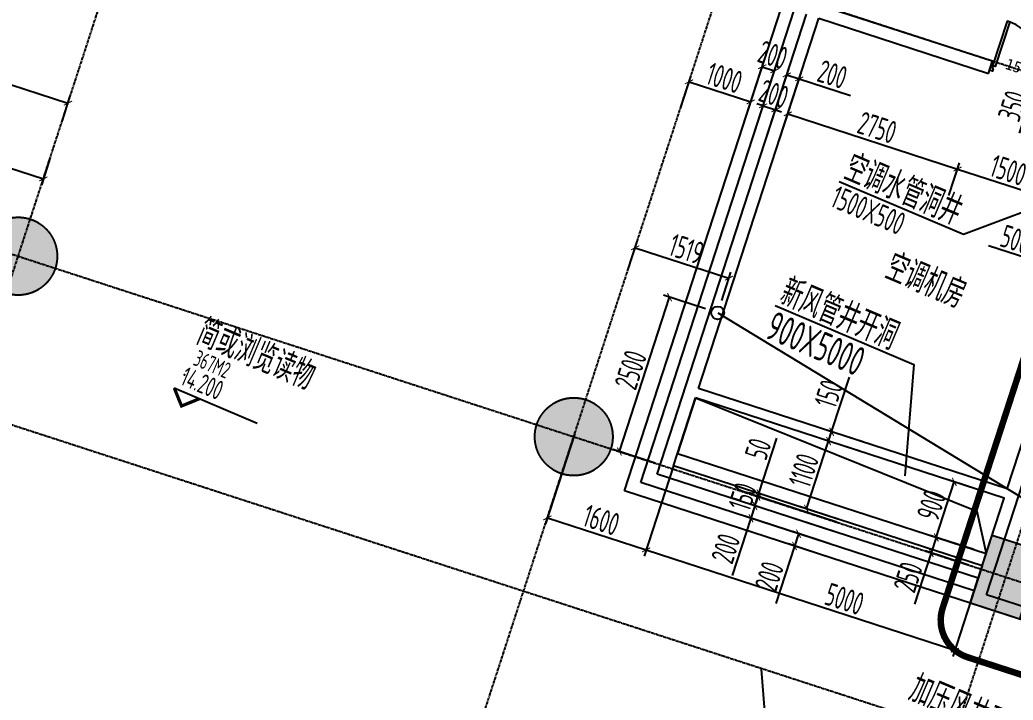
# Model space of a CAD drawing. Extents: x -3523 to 12007717, y -6694179 to 21431.
# Drawn here: x 11957767 to 11973072, y -6402571 to -6392090 of the extents above; entities that cross this region are included whole.
import ezdxf
from ezdxf.enums import TextEntityAlignment as Align
from ezdxf.xclip import XClip

# ---------------------------------------------------------------- set-up
doc = ezdxf.new("R2010")
doc.units = 0
doc.header["$LTSCALE"] = 10
doc.header["$MEASUREMENT"] = 0
doc.header["$XCLIPFRAME"] = 0
for name, pattern in [('A3-RG-axis-100$0$CENTER', [2, 1.25, -0.25, 0.25, -0.25]), ('A3-SYMB-4F-100$0$$AUDIT_BAD_LTYPE2', [0]), ('DASHED2', [0.375, 0.25, -0.125])]:
    doc.linetypes.add(name, pattern=pattern)
for name, color, linetype in [('A-CLOD', 200, 'Continuous'), ('A3-RB-4F-100$0$A-DIMS-100', 1, 'Continuous'), ('A3-RG-axis-100$0$A-GRID', 1, 'A3-RG-axis-100$0$CENTER'), ('A3-RI-4F$0$A-DOOR', 32, 'Continuous'), ('A3-RI-4F$0$A-WALL', 7, 'Continuous'), ('A3-RM-4F$0$A-EQPM', 55, 'Continuous'), ('A3-RS-1F$0$A-HATH-GRAY', 8, 'Continuous'), ('A3-RS-1F$0$A-WALL', 7, 'Continuous'), ('A3-SYMB-4F-100$0$$AUDIT_BAD_LAYER1', 7, 'Continuous'), ('A3-SYMB-4F-100$0$A-SYMB', 4, 'Continuous'), ('A3-SYMB-4F-100$0$A-SYMB-AREA', 4, 'Continuous'), ('A3-SYMB-4F-100$0$A-SYMB-NAME', 4, 'Continuous'), ('A3-SYMB-4F-100$0$A-SYMB-NAME-E', 4, 'Continuous')]:
    doc.layers.add(name, color=color, linetype=linetype)
doc.styles.add('A3-RB-4F-100$0$XD2008', font='xd-hzs.shx', dxfattribs={"width": 0.7, "bigfont": 'xd-hztxt.shx'})
doc.styles.add('A3-RI-4F$0$Standard', font='')
doc.styles.add('A3-SYMB-4F-100$0$ECADI', font='hzs.shx', dxfattribs={"width": 0.7, "bigfont": 'hztxt.shx'})
doc.styles.add('A3-SYMB-4F-100$0$XD2008', font='hzs.shx', dxfattribs={"width": 0.7, "bigfont": 'hztxt.shx'})
doc.styles.get('A3-RI-4F$0$Standard').set_extended_font_data('SimSun')
doc.dimstyles.new('A3-RB-4F-100$0$XD100', dxfattribs={"dimscale": 100, "dimtxt": 3.5, "dimasz": 1.5, "dimexe": 1, "dimexo": 2, "dimgap": 0.5, "dimtad": 1, "dimdec": 0, "dimdsep": 46, "dimtxsty": 'A3-RB-4F-100$0$XD2008', "dimcen": 2.5, "dimclrt": 4, "dimaunit": 1, "dimadec": 0, "dimazin": 0, "dimtfac": 1, "dimtdec": 0, "dimtix": 1, "dimtmove": 0, "dimatfit": 3, "dimfxl": 0, "dimtolj": 1, "dimtzin": 0, "dimarcsym": 0})
doc.dimstyles.new('A3-RB-4F-100$0$XD100$0', dxfattribs={"dimscale": 100, "dimtxt": 3.5, "dimasz": 1, "dimexe": 1, "dimexo": 2, "dimgap": 0.5, "dimtad": 1, "dimdec": 0, "dimdsep": 46, "dimtxsty": 'A3-RB-4F-100$0$XD2008', "dimblk1": 'A3-RB-4F-100$0$_ARCHTICK', "dimblk2": 'A3-RB-4F-100$0$_ARCHTICK', "dimsah": 1, "dimcen": 2.5, "dimclrt": 4, "dimaunit": 1, "dimadec": 0, "dimazin": 0, "dimtfac": 1, "dimtdec": 0, "dimtix": 1, "dimtmove": 0, "dimatfit": 3, "dimfxl": 0, "dimtolj": 1, "dimtzin": 0, "dimarcsym": 0})

# ---------------------------------------------------------------- blocks, each defined once
blk = doc.blocks.new('A3-RI-4F$0$J-双扇门-1500')
for points in [[(25, 80), (25, 805), (65, 805), (65, 80)], [(1475, 80), (1475, 805), (1435, 805), (1435, 80)], [(0, 80), (25, 80), (25, 40), (45, 40), (45, 0), (0, 0)], [(1500, 80), (1475, 80), (1475, 40), (1455, 40), (1455, 0), (1500, 0)]]:
    blk.add_lwpolyline(points, close=True)
for centre, start, end in [((25, 80), 0, 90), ((1475, 80), 90, 180)]:
    blk.add_arc(centre, 725, start, end)
at = {"layer": 'Defpoints', "style": 'A3-RI-4F$0$Standard'}
blk.add_text('1500', height=175, rotation=360, dxfattribs=at).set_placement((210, 94))
blk = doc.blocks.new('A3-RI-4F')
at = {"layer": 'A3-RI-4F$0$A-WALL'}
for p, q in [((11967083, -6399344), (11969771, -6391070)), ((11969760, -6391750), (11972756, -6392723)), ((11967335, -6399216), (11969699, -6391940)), ((11967587, -6399087), (11969889, -6392002)), ((11968225, -6397770), (11970079, -6392064)), ((11970079, -6392064), (11972694, -6392914)), ((11972694, -6392914), (11972756, -6392723)), ((11972980, -6399315), (11974834, -6393609)), ((11972661, -6400946), (11975025, -6393671)), ((11967839, -6398959), (11968179, -6397913)), ((11972934, -6399458), (11968179, -6397913)), ((11972980, -6399315), (11968225, -6397770)), ((11972594, -6400504), (11967839, -6398959)), ((11972532, -6400694), (11967587, -6399087)), ((11972470, -6400885), (11967335, -6399216)), ((11976974, -6402558), (11967083, -6399344)), ((11972594, -6400504), (11972934, -6399458)), ((11972470, -6400885), (11972532, -6400694)), ((11976876, -6402316), (11972661, -6400946))]:
    blk.add_line(p, q, dxfattribs=at)
at = {"layer": 'A3-RI-4F$0$A-DOOR', "rotation": 341.9999999971017}
blk.add_blockref('A3-RI-4F$0$J-双扇门-1500', (11972710, -6392866), dxfattribs=at)
blk = doc.blocks.new('A3-RG-axis-100')
at = {"layer": 'A3-RG-axis-100$0$A-GRID'}
for p, q in [((11908702.6, -6371911.2), (12006585.7, -6403715.4)), ((11950027, -6419475.4), (11962313.3, -6381662.1)), ((11908160.7, -6382249.8), (12003495.5, -6413225.9)), ((11964138.4, -6405169.6), (11970872.8, -6384443.3)), ((11970795.8, -6407332.7), (11977530.2, -6386606.4)), ((11940623, -6390168.8), (12004268, -6410848.3))]:
    blk.add_line(p, q, dxfattribs=at)
blk = doc.blocks.new('A3-SYMB-4F-100$0$ECADI-TAG-ROOM')
at = {"layer": 'A3-SYMB-4F-100$0$A-SYMB-AREA', "style": 'A3-SYMB-4F-100$0$ECADI', "width": 0.7}
blk.add_attdef('340M2', text='', height=2.5, dxfattribs=at).set_placement((7.17, -1.75), align=Align.MIDDLE_LEFT)
at = {"layer": 'A3-SYMB-4F-100$0$A-SYMB-NAME', "style": 'A3-SYMB-4F-100$0$ECADI', "width": 0.7}
blk.add_attdef('CHINESENAME', (-5.13, 0.09), '', height=4.5, dxfattribs=at)
at = {"layer": 'A3-SYMB-4F-100$0$A-SYMB-NAME-E', "style": 'A3-SYMB-4F-100$0$ECADI', "width": 0.7}
for tag, p in [('ENGLISHHIGH', (-5.13, 8.04)), ('ENGLISHLOW', (-5.13, 4.84))]:
    blk.add_attdef(tag, p, '', height=2.5, dxfattribs=at)
blk = doc.blocks.new('A3-SYMB-4F-100$0$ECADI-TAG-HGHT（国标）')
at = {"color": 1, "const_width": 0.5}
blk.add_lwpolyline([(-2.12, 2.12), (0, 0), (2.12, 2.12)], dxfattribs=at)
at = {"color": 1}
blk.add_point((-1.48, 4.6), dxfattribs=at)
at = {"layer": 'A3-SYMB-4F-100$0$$AUDIT_BAD_LAYER1', "color": 1, "linetype": 'A3-SYMB-4F-100$0$$AUDIT_BAD_LTYPE2'}
blk.add_line((-2.12, 2.12), (11.77, 2.12), dxfattribs=at)
at = {"style": 'A3-SYMB-4F-100$0$XD2008', "width": 0.7}
blk.add_attdef('FL', text='', height=3, dxfattribs=at).set_placement((-2.69, 2.97), align=Align.RIGHT)
for tag, p in [('F.F.L.', (2.28, 2.97)), ('T.O.S.', (2.28, -1.1))]:
    blk.add_attdef(tag, p, '', height=3, dxfattribs=at)
blk = doc.blocks.new('A3-SYMB-4F-100')
at = {"layer": 'A3-SYMB-4F-100$0$A-SYMB'}
for points in [[(11970392, -6394578), (11972308, -6395392), (11973926, -6394787)], [(11969403, -6396493), (11971541, -6397400), (11971403, -6399113)]]:
    blk.add_lwpolyline(points, dxfattribs=at)
ref = blk.add_blockref('A3-SYMB-4F-100$0$ECADI-TAG-ROOM', (11970899, -6394750), dxfattribs=dict(at, xscale=99.99999999989046, yscale=100.0000000001165, rotation=337))
ref.add_attrib('CHINESENAME', '空调水管洞井', (11970430, -6394541), dxfattribs={"height": 450, "rotation": 337, "style": 'A3-SYMB-4F-100$0$ECADI', "width": 0.7})
ref = blk.add_blockref('A3-SYMB-4F-100$0$ECADI-TAG-ROOM', (11970701, -6395164), dxfattribs=dict(at, xscale=99.99999999989046, yscale=100.0000000001165, rotation=337))
ref.add_attrib('CHINESENAME', '1500X500', (11970233, -6394956), dxfattribs={"height": 350, "rotation": 337, "style": 'A3-SYMB-4F-100$0$ECADI', "width": 0.7})
ref = blk.add_blockref('A3-SYMB-4F-100$0$ECADI-TAG-ROOM', (11971530, -6396276), dxfattribs=dict(at, xscale=99.99999999989046, yscale=100.0000000001164, rotation=337))
ref.add_attrib('CHINESENAME', '空调机房', (11971062, -6396068), dxfattribs={"height": 450, "rotation": 337, "style": 'A3-SYMB-4F-100$0$ECADI', "width": 0.7})
ref = blk.add_blockref('A3-SYMB-4F-100$0$ECADI-TAG-ROOM', (11969910, -6396664), dxfattribs=dict(at, xscale=99.99999999989046, yscale=100.0000000001165, rotation=337))
ref.add_attrib('CHINESENAME', '新风管井开洞', (11969442, -6396456), dxfattribs={"height": 450, "rotation": 337, "style": 'A3-SYMB-4F-100$0$ECADI', "width": 0.7})
ref = blk.add_blockref('A3-SYMB-4F-100$0$ECADI-TAG-ROOM', (11960922, -6397287), dxfattribs=dict(at, xscale=99.99999999989046, yscale=100.0000000001164, rotation=337))
ref.add_attrib('CHINESENAME', '简或浏览读物', (11960454, -6397079), dxfattribs={"height": 450, "rotation": 337, "style": 'A3-SYMB-4F-100$0$ECADI', "width": 0.7})
ref.add_attrib('340M2', '367M2', dxfattribs={"height": 250, "rotation": 337, "style": 'A3-SYMB-4F-100$0$ECADI', "width": 0.7}).set_placement((11960471, -6397286), align=Align.MIDDLE_LEFT)
ref = blk.add_blockref('A3-SYMB-4F-100$0$ECADI-TAG-ROOM', (11969694, -6397188), dxfattribs=dict(at, xscale=99.99999999989046, yscale=100.0000000001165, rotation=337))
ref.add_attrib('CHINESENAME', '900X5000', (11969226, -6396980), dxfattribs={"height": 450, "rotation": 337, "style": 'A3-SYMB-4F-100$0$ECADI', "width": 0.7})
ref = blk.add_blockref('A3-SYMB-4F-100$0$ECADI-TAG-HGHT（国标）', (11960258, -6398039), dxfattribs=dict(at, xscale=100, yscale=100, rotation=337))
ref.add_attrib('F.F.L.', '14.200', (11960223, -6397702), dxfattribs={"layer": '0', "height": 300, "rotation": 337, "style": 'A3-SYMB-4F-100$0$XD2008', "width": 0.7})
ref = blk.add_blockref('A3-SYMB-4F-100$0$ECADI-TAG-ROOM', (11971900, -6402772), dxfattribs=dict(at, xscale=99.99999999989046, yscale=100.0000000001165, rotation=337))
ref.add_attrib('CHINESENAME', '加压风井开洞', (11971431, -6402564), dxfattribs={"height": 450, "rotation": 337, "style": 'A3-SYMB-4F-100$0$ECADI', "width": 0.7})
blk = doc.blocks.new('A3-RM-4F')
at = {"layer": 'A3-RM-4F$0$A-EQPM'}
blk.add_lwpolyline([(11968179, -6397913), (11967900, -6398769), (11972656, -6400314), (11972934, -6399458)], close=True, dxfattribs=at)
blk.add_lwpolyline([(11968179, -6397913), (11972514, -6399660), (11972656, -6400314)], dxfattribs=at)
blk = doc.blocks.new('A3-RB-4F-100$0$_ARCHTICK')
at = {"color": 0, "linetype": 'ByBlock', "const_width": 0.15}
blk.add_lwpolyline([(-0.5, -0.5), (0.5, 0.5)], dxfattribs=at)
blk = doc.blocks.new('*D2673')
at = {"layer": 'A3-RB-4F-100$0$A-DIMS-100', "color": 0, "lineweight": -2}
for p, q in [((11954337, -6392942), (11954199, -6393369)), ((11954230, -6393273), (11958129, -6394540)), ((11958236, -6394209), (11958098, -6394636))]:
    blk.add_line(p, q, dxfattribs=at)
at = {"layer": 'Defpoints', "color": 0}
for p in [(11954399, -6392752), (11958298, -6394019), (11958129, -6394540)]:
    blk.add_point(p, dxfattribs=at)
at = {"layer": 'A3-RB-4F-100$0$A-DIMS-100', "color": 0, "lineweight": -2, "xscale": 100, "yscale": 100, "zscale": 100}
for p, rotation in [((11954230, -6393273), 162.0000000157671), ((11958129, -6394540), 342.000000015767)]:
    blk.add_blockref('A3-RB-4F-100$0$_ARCHTICK', p, dxfattribs=dict(at, rotation=rotation))
at = {"layer": 'A3-RB-4F-100$0$A-DIMS-100', "color": 4, "insert": (11956249, -6393693), "char_height": 350, "attachment_point": 5, "rotation": 342, "style": 'A3-RB-4F-100$0$XD2008'}
blk.add_mtext('\\A1;4100', dxfattribs=at)
blk = doc.blocks.new('*D2841')
at = {"layer": 'A3-RB-4F-100$0$A-DIMS-100', "color": 0, "lineweight": -2}
for p, q in [((11973711, -6395447), (11973546, -6395955)), ((11973577, -6395860), (11972693, -6395573)), ((11974187, -6395601), (11974022, -6396110)), ((11974053, -6396015), (11973577, -6395860))]:
    blk.add_line(p, q, dxfattribs=at)
at = {"layer": 'Defpoints', "color": 0}
for p in [(11973773, -6395256), (11974249, -6395411), (11974053, -6396015)]:
    blk.add_point(p, dxfattribs=at)
at = {"layer": 'A3-RB-4F-100$0$A-DIMS-100', "color": 0, "lineweight": -2, "xscale": 100, "yscale": 100, "zscale": 100}
for p, rotation in [((11973577, -6395860), 161.9999999998881), ((11974053, -6396015), 341.9999999998882)]:
    blk.add_blockref('A3-RB-4F-100$0$_ARCHTICK', p, dxfattribs=dict(at, rotation=rotation))
at = {"layer": 'A3-RB-4F-100$0$A-DIMS-100', "color": 4, "insert": (11973109, -6395472), "char_height": 350, "attachment_point": 5, "rotation": 342, "style": 'A3-RB-4F-100$0$XD2008'}
blk.add_mtext('\\A1;500', dxfattribs=at)
blk = doc.blocks.new('*D2854')
at = {"layer": 'A3-RB-4F-100$0$A-DIMS-100', "color": 0, "lineweight": -2}
for p, q in [((11970245, -6400162), (11969670, -6399975)), ((11969765, -6400006), (11969703, -6400196)), ((11969703, -6400196), (11969416, -6401080)), ((11970183, -6400352), (11969608, -6400165))]:
    blk.add_line(p, q, dxfattribs=at)
at = {"layer": 'Defpoints', "color": 0}
for p in [(11969765, -6400006), (11970435, -6400223), (11970373, -6400414)]:
    blk.add_point(p, dxfattribs=at)
at = {"layer": 'A3-RB-4F-100$0$A-DIMS-100', "color": 0, "lineweight": -2, "xscale": 100, "yscale": 100, "zscale": 100}
for p, rotation in [((11969765, -6400006), 71.99999999961446), ((11969703, -6400196), 251.9999999996145)]:
    blk.add_blockref('A3-RB-4F-100$0$_ARCHTICK', p, dxfattribs=dict(at, rotation=rotation))
at = {"layer": 'A3-RB-4F-100$0$A-DIMS-100', "color": 4, "insert": (11969314, -6400664), "char_height": 350, "attachment_point": 5, "rotation": 72, "style": 'A3-RB-4F-100$0$XD2008'}
blk.add_mtext('\\A1;200', dxfattribs=at)
blk = doc.blocks.new('*D2855')
at = {"layer": 'A3-RB-4F-100$0$A-DIMS-100', "color": 0, "lineweight": -2}
for p, q in [((11970307, -6399971), (11968998, -6399546)), ((11969093, -6399577), (11969032, -6399767)), ((11970245, -6400162), (11968937, -6399736)), ((11969032, -6399767), (11968744, -6400652))]:
    blk.add_line(p, q, dxfattribs=at)
at = {"layer": 'Defpoints', "color": 0}
for p in [(11969093, -6399577), (11970497, -6400033), (11970435, -6400223)]:
    blk.add_point(p, dxfattribs=at)
at = {"layer": 'A3-RB-4F-100$0$A-DIMS-100', "color": 0, "lineweight": -2, "xscale": 100, "yscale": 100, "zscale": 100}
for p, rotation in [((11969093, -6399577), 71.99999999953204), ((11969032, -6399767), 251.999999999532)]:
    blk.add_blockref('A3-RB-4F-100$0$_ARCHTICK', p, dxfattribs=dict(at, rotation=rotation))
at = {"layer": 'A3-RB-4F-100$0$A-DIMS-100', "color": 4, "insert": (11968643, -6400235), "char_height": 350, "attachment_point": 5, "rotation": 72, "style": 'A3-RB-4F-100$0$XD2008'}
blk.add_mtext('\\A1;200', dxfattribs=at)
blk = doc.blocks.new('*D2856')
at = {"layer": 'A3-RB-4F-100$0$A-DIMS-100', "color": 0, "lineweight": -2}
for p, q in [((11970353, -6399829), (11969045, -6399404)), ((11969093, -6399577), (11969140, -6399434)), ((11970307, -6399971), (11968998, -6399546))]:
    blk.add_line(p, q, dxfattribs=at)
at = {"layer": 'Defpoints', "color": 0}
for p in [(11969140, -6399434), (11970543, -6399890), (11970497, -6400033)]:
    blk.add_point(p, dxfattribs=at)
at = {"layer": 'A3-RB-4F-100$0$A-DIMS-100', "color": 0, "lineweight": -2, "xscale": 100, "yscale": 100, "zscale": 100}
for p, rotation in [((11969140, -6399434), 71.99999999968651), ((11969093, -6399577), 251.9999999996865)]:
    blk.add_blockref('A3-RB-4F-100$0$_ARCHTICK', p, dxfattribs=dict(at, rotation=rotation))
at = {"layer": 'A3-RB-4F-100$0$A-DIMS-100', "color": 4, "insert": (11968903, -6399436), "char_height": 350, "attachment_point": 5, "rotation": 72, "style": 'A3-RB-4F-100$0$XD2008'}
blk.add_mtext('\\A1;150', dxfattribs=at)
blk = doc.blocks.new('*D2857')
at = {"layer": 'A3-RB-4F-100$0$A-DIMS-100', "color": 0, "lineweight": -2}
for p, q in [((11969155, -6399387), (11969432, -6398534)), ((11970353, -6399829), (11969045, -6399404)), ((11970369, -6399781), (11969060, -6399356)), ((11969140, -6399434), (11969109, -6399530)), ((11969140, -6399434), (11969155, -6399387))]:
    blk.add_line(p, q, dxfattribs=at)
at = {"layer": 'Defpoints', "color": 0}
for p in [(11969155, -6399387), (11970543, -6399890), (11970559, -6399843)]:
    blk.add_point(p, dxfattribs=at)
at = {"layer": 'A3-RB-4F-100$0$A-DIMS-100', "color": 0, "lineweight": -2, "xscale": 100, "yscale": 100, "zscale": 100}
for p, rotation in [((11969140, -6399434), 71.99999999878999), ((11969155, -6399387), 251.99999999879)]:
    blk.add_blockref('A3-RB-4F-100$0$_ARCHTICK', p, dxfattribs=dict(at, rotation=rotation))
at = {"layer": 'A3-RB-4F-100$0$A-DIMS-100', "color": 4, "insert": (11969142, -6398701), "char_height": 350, "attachment_point": 5, "rotation": 72, "style": 'A3-RB-4F-100$0$XD2008'}
blk.add_mtext('\\A1;50', dxfattribs=at)
blk = doc.blocks.new('*D2734')
at = {"layer": 'A3-RB-4F-100$0$A-DIMS-100', "color": 0, "lineweight": -2}
for p, q in [((11969888, -6399625), (11970228, -6398579)), ((11970709, -6398735), (11970133, -6398548)), ((11970369, -6399781), (11969793, -6399594))]:
    blk.add_line(p, q, dxfattribs=at)
at = {"layer": 'Defpoints', "color": 0}
for p in [(11970228, -6398579), (11970899, -6398797), (11970559, -6399843)]:
    blk.add_point(p, dxfattribs=at)
at = {"layer": 'A3-RB-4F-100$0$A-DIMS-100', "color": 0, "lineweight": -2, "xscale": 100, "yscale": 100, "zscale": 100}
for p, rotation in [((11970228, -6398579), 71.99999999968806), ((11969888, -6399625), 251.999999999688)]:
    blk.add_blockref('A3-RB-4F-100$0$_ARCHTICK', p, dxfattribs=dict(at, rotation=rotation))
at = {"layer": 'A3-RB-4F-100$0$A-DIMS-100', "color": 4, "insert": (11969844, -6399032), "char_height": 350, "attachment_point": 5, "rotation": 72, "style": 'A3-RB-4F-100$0$XD2008'}
blk.add_mtext('\\A1;1100', dxfattribs=at)
blk = doc.blocks.new('*D2735')
at = {"layer": 'A3-RB-4F-100$0$A-DIMS-100', "color": 0, "lineweight": -2}
for p, q in [((11970275, -6398436), (11970548, -6397596)), ((11970755, -6398592), (11970180, -6398405)), ((11970228, -6398579), (11970275, -6398436)), ((11970709, -6398735), (11970133, -6398548))]:
    blk.add_line(p, q, dxfattribs=at)
at = {"layer": 'Defpoints', "color": 0}
for p in [(11970275, -6398436), (11970945, -6398654), (11970899, -6398797)]:
    blk.add_point(p, dxfattribs=at)
at = {"layer": 'A3-RB-4F-100$0$A-DIMS-100', "color": 0, "lineweight": -2, "xscale": 100, "yscale": 100, "zscale": 100}
for p, rotation in [((11970275, -6398436), 71.99999999941804), ((11970228, -6398579), 251.999999999418)]:
    blk.add_blockref('A3-RB-4F-100$0$_ARCHTICK', p, dxfattribs=dict(at, rotation=rotation))
at = {"layer": 'A3-RB-4F-100$0$A-DIMS-100', "color": 4, "insert": (11970228, -6397852), "char_height": 350, "attachment_point": 5, "rotation": 72, "style": 'A3-RB-4F-100$0$XD2008'}
blk.add_mtext('\\A1;150', dxfattribs=at)
blk = doc.blocks.new('*D2747')
at = {"layer": 'A3-RB-4F-100$0$A-DIMS-100', "color": 0, "lineweight": -2}
for p, q in [((11967945, -6393453), (11968109, -6392949)), ((11968078, -6393044), (11969029, -6393353)), ((11968896, -6393762), (11969060, -6393258))]:
    blk.add_line(p, q, dxfattribs=at)
at = {"layer": 'Defpoints', "color": 0}
for p in [(11969029, -6393353), (11967884, -6393643), (11968835, -6393952)]:
    blk.add_point(p, dxfattribs=at)
at = {"layer": 'A3-RB-4F-100$0$A-DIMS-100', "color": 0, "lineweight": -2, "xscale": 100, "yscale": 100, "zscale": 100}
for p, rotation in [((11968078, -6393044), 161.9999999999063), ((11969029, -6393353), 341.9999999999063)]:
    blk.add_blockref('A3-RB-4F-100$0$_ARCHTICK', p, dxfattribs=dict(at, rotation=rotation))
at = {"layer": 'A3-RB-4F-100$0$A-DIMS-100', "color": 4, "insert": (11968623, -6392984), "char_height": 350, "attachment_point": 5, "rotation": 342, "style": 'A3-RB-4F-100$0$XD2008'}
blk.add_mtext('\\A1;1000', dxfattribs=at)
blk = doc.blocks.new('*D2748')
at = {"layer": 'A3-RB-4F-100$0$A-DIMS-100', "color": 0, "lineweight": -2}
for p, q in [((11968896, -6393762), (11969236, -6392718)), ((11969087, -6393824), (11969426, -6392780)), ((11969205, -6392813), (11969395, -6392875))]:
    blk.add_line(p, q, dxfattribs=at)
at = {"layer": 'Defpoints', "color": 0}
for p in [(11969395, -6392875), (11968835, -6393952), (11969025, -6394014)]:
    blk.add_point(p, dxfattribs=at)
at = {"layer": 'A3-RB-4F-100$0$A-DIMS-100', "color": 0, "lineweight": -2, "xscale": 100, "yscale": 100, "zscale": 100}
for p, rotation in [((11969205, -6392813), 161.999999999729), ((11969395, -6392875), 341.999999999729)]:
    blk.add_blockref('A3-RB-4F-100$0$_ARCHTICK', p, dxfattribs=dict(at, rotation=rotation))
at = {"layer": 'A3-RB-4F-100$0$A-DIMS-100', "color": 4, "insert": (11969369, -6392630), "char_height": 350, "attachment_point": 5, "rotation": 342, "style": 'A3-RB-4F-100$0$XD2008'}
blk.add_mtext('\\A1;200', dxfattribs=at)
blk = doc.blocks.new('*D2749')
at = {"layer": 'A3-RB-4F-100$0$A-DIMS-100', "color": 0, "lineweight": -2}
for p, q in [((11969087, -6393824), (11969251, -6393319)), ((11969220, -6393414), (11969125, -6393384)), ((11969220, -6393414), (11969410, -6393476)), ((11969277, -6393886), (11969441, -6393381)), ((11969410, -6393476), (11969505, -6393507))]:
    blk.add_line(p, q, dxfattribs=at)
at = {"layer": 'Defpoints', "color": 0}
for p in [(11969410, -6393476), (11969025, -6394014), (11969215, -6394076)]:
    blk.add_point(p, dxfattribs=at)
at = {"layer": 'A3-RB-4F-100$0$A-DIMS-100', "color": 0, "lineweight": -2, "xscale": 100, "yscale": 100, "zscale": 100}
for p, rotation in [((11969220, -6393414), 341.9999999998554), ((11969410, -6393476), 161.9999999998554)]:
    blk.add_blockref('A3-RB-4F-100$0$_ARCHTICK', p, dxfattribs=dict(at, rotation=rotation))
at = {"layer": 'A3-RB-4F-100$0$A-DIMS-100', "color": 4, "insert": (11969384, -6393231), "char_height": 350, "attachment_point": 5, "rotation": 342, "style": 'A3-RB-4F-100$0$XD2008'}
blk.add_mtext('\\A1;200', dxfattribs=at)
blk = doc.blocks.new('*D2750')
at = {"layer": 'A3-RB-4F-100$0$A-DIMS-100', "color": 0, "lineweight": -2}
for p, q in [((11969277, -6393886), (11969616, -6392842)), ((11969467, -6393948), (11969806, -6392904)), ((11969585, -6392937), (11969775, -6392999)), ((11969775, -6392999), (11970565, -6393256))]:
    blk.add_line(p, q, dxfattribs=at)
at = {"layer": 'Defpoints', "color": 0}
for p in [(11969775, -6392999), (11969215, -6394076), (11969405, -6394138)]:
    blk.add_point(p, dxfattribs=at)
at = {"layer": 'A3-RB-4F-100$0$A-DIMS-100', "color": 0, "lineweight": -2, "xscale": 100, "yscale": 100, "zscale": 100}
for p, rotation in [((11969585, -6392937), 161.9999999999699), ((11969775, -6392999), 341.9999999999699)]:
    blk.add_blockref('A3-RB-4F-100$0$_ARCHTICK', p, dxfattribs=dict(at, rotation=rotation))
at = {"layer": 'A3-RB-4F-100$0$A-DIMS-100', "color": 4, "insert": (11970287, -6392929), "char_height": 350, "attachment_point": 5, "rotation": 342, "style": 'A3-RB-4F-100$0$XD2008'}
blk.add_mtext('\\A1;200', dxfattribs=at)
blk = doc.blocks.new('*D2751')
at = {"layer": 'A3-RB-4F-100$0$A-DIMS-100', "color": 0, "lineweight": -2}
for p, q in [((11969467, -6393948), (11969631, -6393443)), ((11969600, -6393538), (11972215, -6394388)), ((11972082, -6394797), (11972246, -6394293))]:
    blk.add_line(p, q, dxfattribs=at)
at = {"layer": 'Defpoints', "color": 0}
for p in [(11969405, -6394138), (11972215, -6394388), (11972021, -6394988)]:
    blk.add_point(p, dxfattribs=at)
at = {"layer": 'A3-RB-4F-100$0$A-DIMS-100', "color": 0, "lineweight": -2, "xscale": 100, "yscale": 100, "zscale": 100}
for p, rotation in [((11969600, -6393538), 161.9999999996809), ((11972215, -6394388), 341.9999999996809)]:
    blk.add_blockref('A3-RB-4F-100$0$_ARCHTICK', p, dxfattribs=dict(at, rotation=rotation))
at = {"layer": 'A3-RB-4F-100$0$A-DIMS-100', "color": 4, "insert": (11970977, -6393749), "char_height": 350, "attachment_point": 5, "rotation": 342, "style": 'A3-RB-4F-100$0$XD2008'}
blk.add_mtext('\\A1;2750', dxfattribs=at)
blk = doc.blocks.new('*D2858')
at = {"layer": 'A3-RB-4F-100$0$A-DIMS-100', "color": 0, "lineweight": -2}
for p, q in [((11972082, -6394797), (11972246, -6394293)), ((11972215, -6394388), (11973642, -6394851)), ((11973509, -6395261), (11973673, -6394756))]:
    blk.add_line(p, q, dxfattribs=at)
at = {"layer": 'Defpoints', "color": 0}
for p in [(11973642, -6394851), (11972021, -6394988), (11973447, -6395451)]:
    blk.add_point(p, dxfattribs=at)
at = {"layer": 'A3-RB-4F-100$0$A-DIMS-100', "color": 0, "lineweight": -2, "xscale": 100, "yscale": 100, "zscale": 100}
for p, rotation in [((11972215, -6394388), 161.9999999997794), ((11973642, -6394851), 341.9999999997794)]:
    blk.add_blockref('A3-RB-4F-100$0$_ARCHTICK', p, dxfattribs=dict(at, rotation=rotation))
at = {"layer": 'A3-RB-4F-100$0$A-DIMS-100', "color": 4, "insert": (11972998, -6394406), "char_height": 350, "attachment_point": 5, "rotation": 342, "style": 'A3-RB-4F-100$0$XD2008'}
blk.add_mtext('\\A1;1500', dxfattribs=at)
blk = doc.blocks.new('*D2863')
at = {"layer": 'A3-RB-4F-100$0$A-DIMS-100', "color": 0, "lineweight": -2}
for p, q in [((11973560, -6392617), (11973452, -6392950)), ((11973988, -6392756), (11973465, -6392586)), ((11973452, -6392950), (11973165, -6393834)), ((11973880, -6393089), (11973357, -6392919))]:
    blk.add_line(p, q, dxfattribs=at)
at = {"layer": 'Defpoints', "color": 0}
for p in [(11973560, -6392617), (11974179, -6392818), (11974070, -6393151)]:
    blk.add_point(p, dxfattribs=at)
at = {"layer": 'A3-RB-4F-100$0$A-DIMS-100', "color": 0, "lineweight": -2, "xscale": 100, "yscale": 100, "zscale": 100}
for p, rotation in [((11973560, -6392617), 71.99999999997692), ((11973452, -6392950), 251.9999999999769)]:
    blk.add_blockref('A3-RB-4F-100$0$_ARCHTICK', p, dxfattribs=dict(at, rotation=rotation))
at = {"layer": 'A3-RB-4F-100$0$A-DIMS-100', "color": 4, "insert": (11973064, -6393417), "char_height": 350, "attachment_point": 5, "rotation": 72, "style": 'A3-RB-4F-100$0$XD2008'}
blk.add_mtext('\\A1;350', dxfattribs=at)
blk = doc.blocks.new('*D2871')
at = {"layer": 'A3-RB-4F-100$0$A-DIMS-100', "color": 0, "lineweight": -2}
for p, q in [((11973560, -6392617), (11973452, -6392950)), ((11973988, -6392756), (11973465, -6392586)), ((11973452, -6392950), (11973165, -6393834)), ((11973880, -6393089), (11973357, -6392919))]:
    blk.add_line(p, q, dxfattribs=at)
at = {"layer": 'Defpoints', "color": 0}
for p in [(11973560, -6392617), (11974179, -6392818), (11974070, -6393151)]:
    blk.add_point(p, dxfattribs=at)
at = {"layer": 'A3-RB-4F-100$0$A-DIMS-100', "color": 0, "lineweight": -2, "xscale": 100, "yscale": 100, "zscale": 100}
for p, rotation in [((11973560, -6392617), 71.99999999997692), ((11973452, -6392950), 251.9999999999769)]:
    blk.add_blockref('A3-RB-4F-100$0$_ARCHTICK', p, dxfattribs=dict(at, rotation=rotation))
at = {"layer": 'A3-RB-4F-100$0$A-DIMS-100', "color": 4, "insert": (11973064, -6393417), "char_height": 350, "attachment_point": 5, "rotation": 72, "style": 'A3-RB-4F-100$0$XD2008'}
blk.add_mtext('\\A1;350', dxfattribs=at)
blk = doc.blocks.new('*D2486')
at = {"layer": 'A3-RB-4F-100$0$A-DIMS-100', "color": 0, "lineweight": -2}
for p, q in [((11967005, -6398741), (11967778, -6396363)), ((11968329, -6396542), (11967683, -6396332)), ((11967556, -6398920), (11966910, -6398710))]:
    blk.add_line(p, q, dxfattribs=at)
at = {"layer": 'Defpoints', "color": 0}
for p in [(11967778, -6396363), (11968519, -6396604), (11967746, -6398982)]:
    blk.add_point(p, dxfattribs=at)
at = {"layer": 'A3-RB-4F-100$0$A-DIMS-100', "color": 0, "lineweight": -2, "xscale": 100, "yscale": 100, "zscale": 100}
for p, rotation in [((11967778, -6396363), 71.9999999999176), ((11967005, -6398741), 251.9999999999176)]:
    blk.add_blockref('A3-RB-4F-100$0$_ARCHTICK', p, dxfattribs=dict(at, rotation=rotation))
at = {"layer": 'A3-RB-4F-100$0$A-DIMS-100', "color": 4, "insert": (11967178, -6397483), "char_height": 350, "attachment_point": 5, "rotation": 72, "style": 'A3-RB-4F-100$0$XD2008'}
blk.add_mtext('\\A1;2500', dxfattribs=at)
blk = doc.blocks.new('*D2487')
at = {"layer": 'A3-RB-4F-100$0$A-DIMS-100', "color": 0, "lineweight": -2}
for p, q in [((11967136, -6395944), (11967278, -6395506)), ((11967248, -6395601), (11968692, -6396070)), ((11968581, -6396414), (11968723, -6395975))]:
    blk.add_line(p, q, dxfattribs=at)
at = {"layer": 'Defpoints', "color": 0}
for p in [(11968692, -6396070), (11967074, -6396135), (11968519, -6396604)]:
    blk.add_point(p, dxfattribs=at)
at = {"layer": 'A3-RB-4F-100$0$A-DIMS-100', "color": 0, "lineweight": -2, "xscale": 100, "yscale": 100, "zscale": 100}
for p, rotation in [((11967248, -6395601), 161.9999999998772), ((11968692, -6396070), 341.9999999998772)]:
    blk.add_blockref('A3-RB-4F-100$0$_ARCHTICK', p, dxfattribs=dict(at, rotation=rotation))
at = {"layer": 'A3-RB-4F-100$0$A-DIMS-100', "color": 4, "insert": (11968039, -6395621), "char_height": 350, "attachment_point": 5, "rotation": 342, "style": 'A3-RB-4F-100$0$XD2008'}
blk.add_mtext('\\A1;1519', dxfattribs=at)
blk = doc.blocks.new('*D2500')
at = {"layer": 'A3-RB-4F-100$0$A-DIMS-100', "color": 0, "lineweight": -2}
for p in [(11968519, -6396604), (11982696, -6405213)]:
    blk.add_line(p, (11980101, -6403637), dxfattribs=at)
at = {"layer": 'Defpoints', "color": 0}
for p in [(11968519, -6396604), (11980101, -6403637)]:
    blk.add_point(p, dxfattribs=at)
at = {"layer": 'A3-RB-4F-100$0$A-DIMS-100', "color": 0, "lineweight": -2, "xscale": 100, "yscale": 100, "zscale": 100, "rotation": 148.7322632819408}
blk.add_blockref('A3-RB-4F-100$0$_ARCHTICK', (11980101, -6403637), dxfattribs=at)
at = {"layer": 'A3-RB-4F-100$0$A-DIMS-100', "color": 4, "insert": (11982216, -6404658), "char_height": 350, "attachment_point": 5, "rotation": 328.7323, "style": 'A3-RB-4F-100$0$XD2008'}
blk.add_mtext('\\A1;R13550', dxfattribs=at)
blk = doc.blocks.new('*D2506')
at = {"layer": 'A3-RB-4F-100$0$A-DIMS-100', "color": 0, "lineweight": -2}
for p, q in [((11954523, -6392372), (11954640, -6392011)), ((11954609, -6392106), (11958508, -6393373)), ((11958422, -6393639), (11958539, -6393278))]:
    blk.add_line(p, q, dxfattribs=at)
at = {"layer": 'Defpoints', "color": 0}
for p in [(11954461, -6392562), (11958508, -6393373), (11958360, -6393829)]:
    blk.add_point(p, dxfattribs=at)
at = {"layer": 'A3-RB-4F-100$0$A-DIMS-100', "color": 0, "lineweight": -2, "xscale": 100, "yscale": 100, "zscale": 100}
for p, rotation in [((11954609, -6392106), 161.9999640730512), ((11958508, -6393373), 341.9999640730513)]:
    blk.add_blockref('A3-RB-4F-100$0$_ARCHTICK', p, dxfattribs=dict(at, rotation=rotation))
at = {"layer": 'A3-RB-4F-100$0$A-DIMS-100', "color": 4, "insert": (11956628, -6392526), "char_height": 350, "attachment_point": 5, "rotation": 342, "style": 'A3-RB-4F-100$0$XD2008'}
blk.add_mtext('\\A1;4100', dxfattribs=at)
blk = doc.blocks.new('*D2513')
at = {"layer": 'A3-RB-4F-100$0$A-DIMS-100', "color": 0, "lineweight": -2}
for p, q in [((11972466, -6400252), (11971792, -6400033)), ((11971887, -6400064), (11971809, -6400302)), ((11971809, -6400302), (11971553, -6401091)), ((11972388, -6400490), (11971714, -6400271))]:
    blk.add_line(p, q, dxfattribs=at)
at = {"layer": 'Defpoints', "color": 0}
for p in [(11971887, -6400064), (11972656, -6400314), (11972579, -6400552)]:
    blk.add_point(p, dxfattribs=at)
at = {"layer": 'A3-RB-4F-100$0$A-DIMS-100', "color": 0, "lineweight": -2, "xscale": 100, "yscale": 100, "zscale": 100}
for p, rotation in [((11971887, -6400064), 72.00035785082243), ((11971809, -6400302), 252.0003578508224)]:
    blk.add_blockref('A3-RB-4F-100$0$_ARCHTICK', p, dxfattribs=dict(at, rotation=rotation))
at = {"layer": 'A3-RB-4F-100$0$A-DIMS-100', "color": 4, "insert": (11971452, -6400675), "char_height": 350, "attachment_point": 5, "rotation": 72.0004, "style": 'A3-RB-4F-100$0$XD2008'}
blk.add_mtext('\\A1;250', dxfattribs=at)
blk = doc.blocks.new('*D2514')
at = {"layer": 'A3-RB-4F-100$0$A-DIMS-100', "color": 0, "lineweight": -2}
for p, q in [((11971887, -6400064), (11972165, -6399208)), ((11972744, -6399396), (11972070, -6399177)), ((11972466, -6400252), (11971792, -6400033))]:
    blk.add_line(p, q, dxfattribs=at)
at = {"layer": 'Defpoints', "color": 0}
for p in [(11972165, -6399208), (11972934, -6399458), (11972656, -6400314)]:
    blk.add_point(p, dxfattribs=at)
at = {"layer": 'A3-RB-4F-100$0$A-DIMS-100', "color": 0, "lineweight": -2, "xscale": 100, "yscale": 100, "zscale": 100}
for p, rotation in [((11972165, -6399208), 72.00035785088274), ((11971887, -6400064), 252.0003578508827)]:
    blk.add_blockref('A3-RB-4F-100$0$_ARCHTICK', p, dxfattribs=dict(at, rotation=rotation))
at = {"layer": 'A3-RB-4F-100$0$A-DIMS-100', "color": 4, "insert": (11971812, -6399567), "char_height": 350, "attachment_point": 5, "rotation": 72.0004, "style": 'A3-RB-4F-100$0$XD2008'}
blk.add_mtext('\\A1;900', dxfattribs=at)
blk = doc.blocks.new('*D2515')
at = {"layer": 'A3-RB-4F-100$0$A-DIMS-100', "color": 0, "lineweight": -2}
for p, q in [((11966317, -6398465), (11965865, -6399857)), ((11967839, -6398959), (11967386, -6400351)), ((11965896, -6399762), (11967417, -6400256))]:
    blk.add_line(p, q, dxfattribs=at)
at = {"layer": 'Defpoints', "color": 0}
for p in [(11966379, -6398274), (11967900, -6398769), (11967417, -6400256)]:
    blk.add_point(p, dxfattribs=at)
at = {"layer": 'A3-RB-4F-100$0$A-DIMS-100', "color": 0, "lineweight": -2, "xscale": 100, "yscale": 100, "zscale": 100}
for p, rotation in [((11965896, -6399762), 161.999999999575), ((11967417, -6400256), 341.999999999575)]:
    blk.add_blockref('A3-RB-4F-100$0$_ARCHTICK', p, dxfattribs=dict(at, rotation=rotation))
at = {"layer": 'A3-RB-4F-100$0$A-DIMS-100', "color": 4, "insert": (11966726, -6399795), "char_height": 350, "attachment_point": 5, "rotation": 342, "style": 'A3-RB-4F-100$0$XD2008'}
blk.add_mtext('\\A1;1600', dxfattribs=at)
blk = doc.blocks.new('*D2516')
at = {"layer": 'A3-RB-4F-100$0$A-DIMS-100', "color": 0, "lineweight": -2}
for p, q in [((11967839, -6398959), (11967386, -6400351)), ((11967417, -6400256), (11972173, -6401801)), ((11972594, -6400504), (11972142, -6401896))]:
    blk.add_line(p, q, dxfattribs=at)
at = {"layer": 'Defpoints', "color": 0}
for p in [(11967900, -6398769), (11972656, -6400314), (11972173, -6401801)]:
    blk.add_point(p, dxfattribs=at)
at = {"layer": 'A3-RB-4F-100$0$A-DIMS-100', "color": 0, "lineweight": -2, "xscale": 100, "yscale": 100, "zscale": 100}
for p, rotation in [((11967417, -6400256), 161.999999999578), ((11972173, -6401801), 341.999999999578)]:
    blk.add_blockref('A3-RB-4F-100$0$_ARCHTICK', p, dxfattribs=dict(at, rotation=rotation))
at = {"layer": 'A3-RB-4F-100$0$A-DIMS-100', "color": 4, "insert": (11970474, -6401013), "char_height": 350, "attachment_point": 5, "rotation": 342, "style": 'A3-RB-4F-100$0$XD2008'}
blk.add_mtext('\\A1;5000', dxfattribs=at)
blk = doc.blocks.new('A3-RS-1F')
at = {"layer": 'A3-RS-1F$0$A-HATH-GRAY'}
h = blk.add_hatch(color=256, dxfattribs=at)
edge = h.paths.add_edge_path()
edge.add_arc((11957742, -6395731), 600, 0, 360)
h = blk.add_hatch(color=256, dxfattribs=at)
edge = h.paths.add_edge_path()
edge.add_arc((11966302, -6398512), 600, 0, 360)
blk.add_hatch(color=256, dxfattribs=at).paths.add_polyline_path([(11972409, -6401075), (11972748, -6400029), (11973509, -6400276), (11973169, -6401322)])
at = {"layer": 'A3-RS-1F$0$A-WALL'}
blk.add_lwpolyline([(11972409, -6401075), (11972748, -6400029), (11973509, -6400276), (11973169, -6401322)], close=True, dxfattribs=at)
for centre in [(11957742, -6395731), (11966302, -6398512)]:
    blk.add_circle(centre, 600, dxfattribs=at)
blk = doc.blocks.new('A3-RB-4F-100')
at = {"layer": 'A3-RB-4F-100$0$A-DIMS-100'}
blk.add_line((11969190.8, -6402093), (11969535, -6406657), dxfattribs=at)
blk.add_circle((11968518.9, -6396604), 100, dxfattribs=at)
for p1, p2, distance, override, picture, middle in [((11954460.7, -6392562), (11958360, -6393828.9), 479.4, {"dimadec": 3}, '*D2506', (11956628.1, -6392525.5)), ((11967883.5, -6393643.4), (11968834.6, -6393952.4), 630.6, {"dimasz": 1, "dimadec": 3}, '*D2747', (11968623.4, -6392984.2)), ((11954398.9, -6392752.2), (11958298.2, -6394019.2), -548.1, {"dimasz": 1, "dimadec": 3}, '*D2673', (11956248.7, -6393693)), ((11969024.8, -6394014.2), (11969215, -6394076), 630.6, {"dimasz": 1, "dimadec": 3}, '*D2749', (11969384.3, -6393231.4)), ((11969405.2, -6394137.8), (11972020.6, -6394987.6), 630.6, {"dimasz": 1, "dimadec": 3}, '*D2751', (11970977.3, -6393749)), ((11972020.6, -6394987.6), (11973447.2, -6395451.1), 630.6, {"dimasz": 1, "dimadec": 3}, '*D2858', (11972998.3, -6394405.6)), ((11967074.1, -6396134.6), (11968518.9, -6396604), 561.4, {"dimadec": 3}, '*D2487', (11968039.5, -6395621.4)), ((11967746.3, -6398981.7), (11968518.9, -6396604), 779.2, {"dimadec": 3}, '*D2486', (11967177.6, -6397482.5)), ((11966378.8, -6398274.5), (11967900.5, -6398768.9), -1563.7, {"dimadec": 3}, '*D2515', (11966725.9, -6399794.8)), ((11970558.8, -6399842.9), (11970898.7, -6398796.7), 704.9, {"dimasz": 1, "dimadec": 3}, '*D2734', (11969844.4, -6399032.5)), ((11972655.8, -6400314), (11972933.9, -6399458), 808.7, {"dimadec": 3}, '*D2514', (11971811.7, -6399566.6))]:
    dim = blk.add_aligned_dim(p1=p1, p2=p2, distance=distance, dimstyle='A3-RB-4F-100$0$XD100$0', override=override, dxfattribs=at)
    dim.commit()
    dim.dimension.update_dxf_attribs({"geometry": picture, "text_midpoint": middle})
for base, p1, p2, angle, override, picture, middle, dimtype in [((11969395, -6392874.7), (11968834.6, -6393952.4), (11969024.8, -6394014.2), 342, {"dimasz": 1, "dimadec": 3}, '*D2748', (11969299.9, -6392843.8), 129), ((11973560.3, -6392616.7), (11974070.4, -6393150.5), (11974178.6, -6392817.6), 72, {"dimasz": 1, "dimadec": 3}, '*D2863', (11973277.6, -6393487), 129), ((11973560.3, -6392616.7), (11974070.4, -6393150.5), (11974178.6, -6392817.6), 72, {"dimasz": 1, "dimadec": 3}, '*D2871', (11973277.6, -6393487), 129), ((11969775.1, -6392999.2), (11969215, -6394076), (11969405.2, -6394137.8), 342, {"dimasz": 1, "dimadec": 3}, '*D2750', (11970217.4, -6393142.9), 129), ((11974052.7, -6396014.7), (11973773.3, -6395256.5), (11974248.8, -6395411), 342, {"dimasz": 1, "dimadec": 3}, '*D2841', (11973039.8, -6395685.6), 128), ((11970274.7, -6398436.3), (11970898.7, -6398796.7), (11970945.1, -6398654.1), 72, {"dimasz": 1, "dimadec": 3}, '*D2735', (11970442.1, -6397921.1), 129), ((11969155.2, -6399386.9), (11970543.3, -6399890.5), (11970558.8, -6399842.9), 72, {"dimasz": 1, "dimadec": 3}, '*D2857', (11969355.6, -6398770.3), 129), ((11972172.5, -6401801.1), (11967900.5, -6398768.9), (11972655.7, -6400314), 342, {"dimadec": 3}, '*D2516', (11970404.8, -6401226.8), 129), ((11969139.8, -6399434.4), (11970497, -6400033.1), (11970543.3, -6399890.5), 72, {"dimasz": 1, "dimadec": 3}, '*D2856', (11969116.6, -6399505.7), 129), ((11969093.4, -6399577.1), (11970435.2, -6400223.3), (11970497, -6400033.1), 72, {"dimasz": 1, "dimadec": 3}, '*D2855', (11968857, -6400304.6), 129), ((11969764.8, -6400005.5), (11970373.4, -6400413.5), (11970435.2, -6400223.3), 72, {"dimasz": 1, "dimadec": 3}, '*D2854', (11969528.4, -6400733.1), 129), ((11971886.6, -6400064.1), (11972578.5, -6400551.7), (11972655.8, -6400314), 72.00036, {"dimadec": 3}, '*D2513', (11971665.7, -6400744.1), 129)]:
    dim = blk.add_linear_dim(base=base, p1=p1, p2=p2, angle=angle, dimstyle='A3-RB-4F-100$0$XD100$0', override=override, dxfattribs=at)
    dim.commit()
    dim.dimension.update_dxf_attribs({"geometry": picture, "text_midpoint": middle, "dimtype": dimtype})
dim = blk.add_radius_dim(center=(11968518.9, -6396604), mpoint=(11980100.7, -6403637), dimstyle='A3-RB-4F-100$0$XD100', override={"dimasz": 1, "dimblk1": 'A3-RB-4F-100$0$_ARCHTICK', "dimblk2": 'A3-RB-4F-100$0$_ARCHTICK', "dimsah": 1, "dimadec": 3}, dxfattribs=at)
dim.commit()
dim.dimension.update_dxf_attribs({"geometry": '*D2500', "text_midpoint": (11982099.4, -6404850.7), "dimtype": 132})

msp = doc.modelspace()

# ---------------------------------------------------------------- linework, layer by layer
at = {"layer": 'A-CLOD', "linetype": 'DASHED2', "const_width": 100}
msp.add_lwpolyline([(11976163, -6390239), (11980471, -6391638, -0.414214), (11980856, -6392395), (11977435, -6402925, -0.414214), (11976679, -6403310), (11972370, -6401910, -0.414214), (11971985, -6401154), (11975407, -6390624, -0.414214)], format="xyb", close=True, dxfattribs=at)

# ---------------------------------------------------------------- block references
for name in ['A3-RB-4F-100', 'A3-RI-4F', 'A3-RG-axis-100', 'A3-SYMB-4F-100', 'A3-RM-4F']:
    msp.add_blockref(name, (0, 0))
ref = msp.add_blockref('A3-RS-1F', (0, 0))
XClip(ref).set_block_clipping_path([(11871425.4322899505, -6415321.6611522771), (11906602.3863900397, -6425223.3304480491), (11927660.6718041506, -6433885.5894491719), (11979180.2172092292, -6452870.0973187089), (12006666.0703704003, -6383055.1873073513), (11899640.5729718395, -6357118.50795958), (11882000.8699817006, -6406957.6178313009)])

doc.saveas('drawing.dxf')
